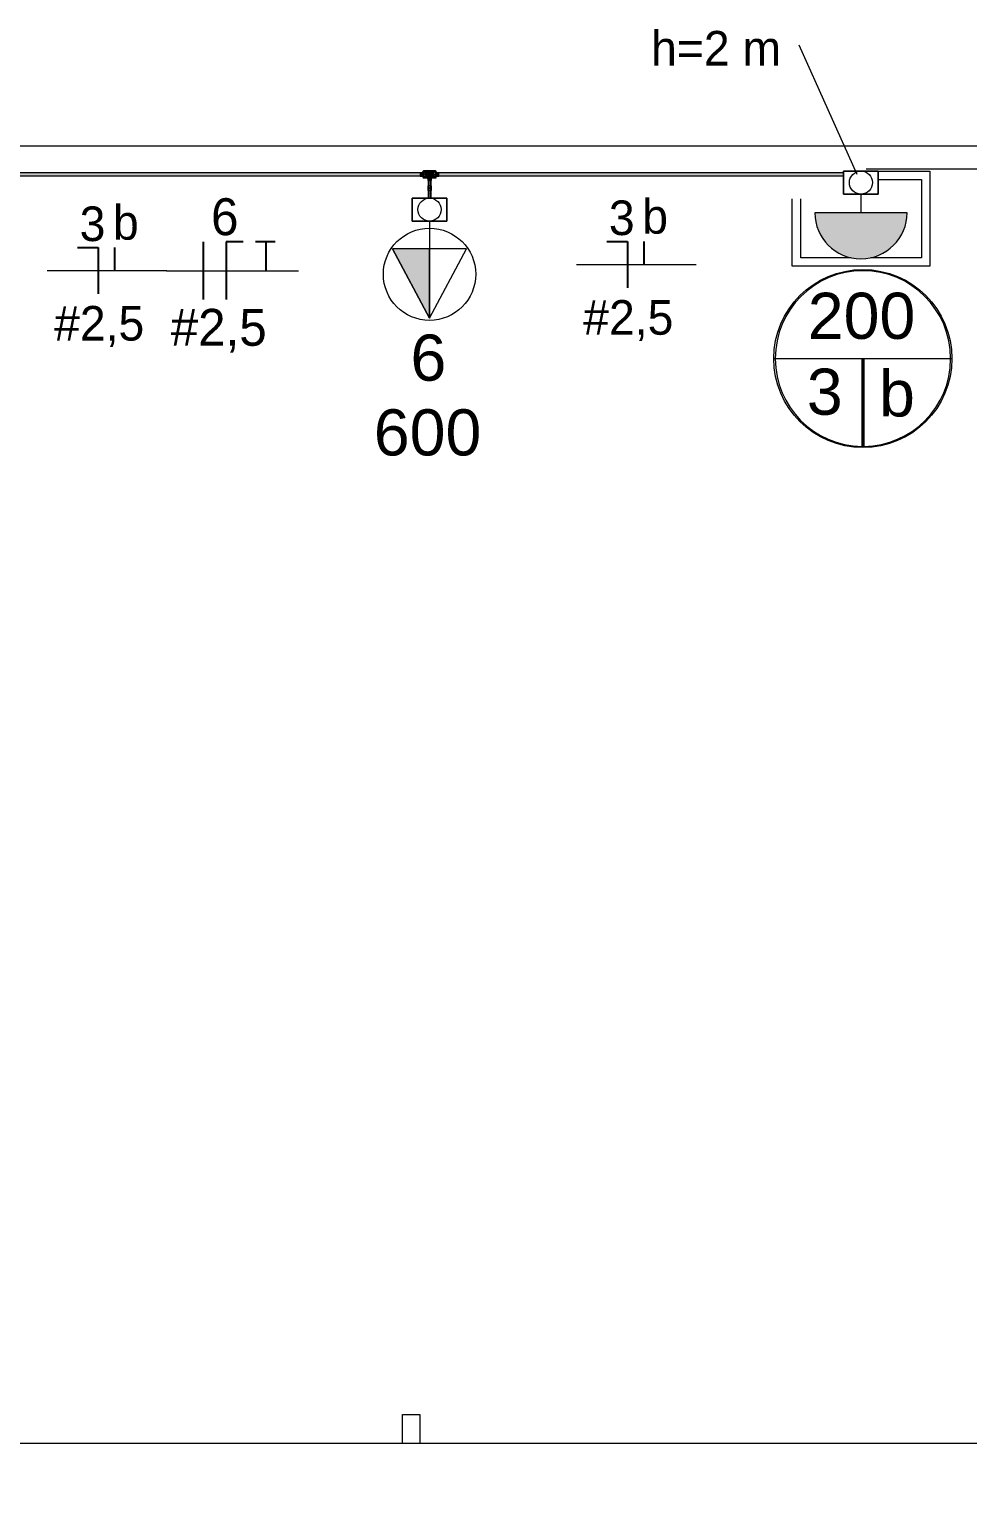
# Model space of a CAD drawing. Header units: metres. Extents: x -12 to 158, y -16 to 62.
# Drawn here: x 63.92 to 72.05, y 49.53 to 62.17 of the extents above; entities that cross this region are included whole.
import ezdxf

# ---------------------------------------------------------------- set-up
doc = ezdxf.new("R2010")
doc.units = ezdxf.units.M
doc.linetypes.add('Hidden 1_5', pattern=[0.0022, 0.0015, -0.0007])
doc.linetypes.add('IMPORT-DASHED2 _4_', pattern=[0.375, 0.25, -0.125])
for name, color, linetype, lineweight in [('A-ANNO-NOTE', 7, 'Continuous', 9), ('A-DETL', 7, 'Continuous', 9), ('ARQ-PAR', 7, 'Continuous', 9), ('ARQ-PROJ', 7, 'IMPORT-DASHED2 _4_', 9), ('E-LITE-EQPM-IDEN', 7, 'Continuous', 9), ('E-POWR-CNDT', 7, 'Continuous', 18), ('Identificadores de dispositivos elétricos', 7, 'Continuous', 9), ('LD_Luminárias', 7, 'Continuous', 9)]:
    doc.layers.add(name, color=color, linetype=linetype, lineweight=lineweight)
for name, color, linetype, lineweight, true_color in [('BASE ELETRICO__dwg', 7, 'Continuous', 9, 0x767676), ('Fase', 1, 'Continuous', 25, 0xff0000), ('Neutro', 5, 'Continuous', 25, 0x0000ff), ('Terra', 3, 'Continuous', 25, 0x00ff00)]:
    doc.layers.add(name, color=color, linetype=linetype, lineweight=lineweight, true_color=true_color)
doc.styles.add('Arial_3', font='arial.ttf', dxfattribs={"height": 0.4})
doc.styles.add('Century Gothic_1', font='GOTHIC.TTF', dxfattribs={"height": 0.3})
doc.styles.add('Century Gothic_3', font='GOTHIC.TTF', dxfattribs={"height": 0.32})

# ---------------------------------------------------------------- blocks, each defined once
blk = doc.blocks.new('BASE ELETRICO__dwg-8227098-PLANTA BAIXA - PLANTA GERAL')
at = {"color": 252, "lineweight": 9, "true_color": 0x8e8e8e, "flags": 128}
for points in [[(70.01, 60.936), (70.456, 60.936), (70.456, 60.112), (69.264, 60.112), (69.264, 60.695)], [(93.131, 46.511), (90.618, 49.949), (86.529, 54.114), (76.801, 60.906), (76.801, 49.902), (76.465, 49.902), (56.278, 49.902)]]:
    blk.add_lwpolyline(points, dxfattribs=at)
at = {"layer": 'ARQ-PAR', "color": 252, "true_color": 0x8e8e8e, "flags": 128}
for points in [[(45.103, 0), (94.033, 0), (94.033, 45.615), (90.771, 50.079), (86.659, 54.267), (76.799, 61.152), (52.916, 61.152), (52.916, 59.372)], [(93.131, 46.511), (90.618, 49.949), (86.529, 54.114), (76.736, 60.952), (69.904, 60.952)]]:
    blk.add_lwpolyline(points, dxfattribs=at)
blk.add_lwpolyline([(65.885, 50.154), (66.035, 50.154), (66.035, 49.904), (65.885, 49.904)], close=True, dxfattribs=at)
at = {"layer": 'ARQ-PROJ', "color": 252, "true_color": 0x8e8e8e, "flags": 128}
blk.add_lwpolyline([(76.801, 60.906), (76.801, 49.902), (56.278, 49.902)], dxfattribs=at)
at = {"layer": 'LD_Luminárias', "color": 252, "true_color": 0x8e8e8e, "flags": 128}
for points in [[(70.01, 60.863), (70.383, 60.863), (70.383, 60.185), (69.944, 60.185)], [(69.774, 60.185), (69.337, 60.185), (69.337, 60.695)]]:
    blk.add_lwpolyline(points, dxfattribs=at)
blk = doc.blocks.new('Condulete Top_Adaptador para Condulete de PVC - Condulete Top_Adaptador para Condulete de PVC-V38-PLANTA BAIXA - PLANTA GERAL')
at = {"layer": 'E-POWR-CNDT', "linetype": 'Hidden 1_5', "lineweight": 9, "true_color": 0xc0c0c0}
blk.add_hatch(color=9, dxfattribs=at).paths.add_polyline_path([(66.131, 60.855), (66.134, 60.855), (66.133, 60.875), (66.104, 60.875), (66.106, 60.855), (66.131, 60.855)])
at = {"layer": 'E-POWR-CNDT', "lineweight": 9}
for p, q in [((66.104, 60.875), (66.104, 60.855)), ((66.104, 60.875), (66.104, 60.875)), ((66.135, 60.875), (66.104, 60.875)), ((66.104, 60.855), (66.135, 60.855)), ((66.104, 60.855), (66.104, 60.855)), ((66.135, 60.875), (66.134, 60.875)), ((66.134, 60.855), (66.135, 60.855)), ((66.135, 60.855), (66.135, 60.875))]:
    blk.add_line(p, q, dxfattribs=at)
blk = doc.blocks.new('Condulete Top_Adaptador para Condulete de PVC - Condulete Top_Adaptador para Condulete de PVC-V39-PLANTA BAIXA - PLANTA GERAL')
at = {"layer": 'E-POWR-CNDT', "linetype": 'Hidden 1_5', "lineweight": 9, "true_color": 0xc0c0c0}
blk.add_hatch(color=9, dxfattribs=at).paths.add_polyline_path([(66.18, 60.893), (66.2, 60.895), (66.2, 60.923), (66.18, 60.921), (66.18, 60.894)])
at = {"layer": 'E-POWR-CNDT', "lineweight": 9}
for p, q in [((66.2, 60.923), (66.18, 60.923)), ((66.18, 60.923), (66.18, 60.923)), ((66.18, 60.923), (66.18, 60.892)), ((66.18, 60.893), (66.18, 60.892)), ((66.18, 60.892), (66.2, 60.892)), ((66.2, 60.892), (66.2, 60.923)), ((66.2, 60.923), (66.2, 60.923)), ((66.2, 60.892), (66.2, 60.893))]:
    blk.add_line(p, q, dxfattribs=at)
blk = doc.blocks.new('Condulete Top_Adaptador para Condulete de PVC - Condulete Top_Adaptador para Condulete de PVC-V40-PLANTA BAIXA - PLANTA GERAL')
at = {"layer": 'E-POWR-CNDT', "linetype": 'Hidden 1_5', "lineweight": 9, "true_color": 0xc0c0c0}
blk.add_hatch(color=9, dxfattribs=at).paths.add_polyline_path([(66.039, 60.893), (66.059, 60.895), (66.059, 60.923), (66.039, 60.921), (66.039, 60.894)])
at = {"layer": 'E-POWR-CNDT', "lineweight": 9}
for p, q in [((66.059, 60.923), (66.039, 60.923)), ((66.039, 60.923), (66.039, 60.923)), ((66.039, 60.923), (66.039, 60.892)), ((66.039, 60.893), (66.039, 60.892)), ((66.039, 60.892), (66.059, 60.892)), ((66.059, 60.892), (66.059, 60.923)), ((66.059, 60.923), (66.059, 60.923)), ((66.059, 60.892), (66.059, 60.893))]:
    blk.add_line(p, q, dxfattribs=at)
blk = doc.blocks.new('BEE - PVC Roscavel_Luva Para Conexão - BEE - PVC Roscavel_Luva Para Conexão-V42-PLANTA BAIXA - PLANTA GERAL')
at = {"layer": 'E-POWR-CNDT', "linetype": 'Hidden 1_5', "lineweight": 9, "true_color": 0x2c2c2c}
for points in [[(66.108, 60.769), (66.119, 60.769), (66.117, 60.809), (66.103, 60.809), (66.104, 60.769), (66.108, 60.769)], [(66.136, 60.769), (66.134, 60.809), (66.119, 60.809), (66.119, 60.769), (66.134, 60.769)]]:
    blk.add_hatch(color=250, dxfattribs=at).paths.add_polyline_path(points)
at = {"layer": 'E-POWR-CNDT', "lineweight": 9}
for p, q in [((66.103, 60.809), (66.103, 60.769)), ((66.119, 60.809), (66.103, 60.809)), ((66.136, 60.809), (66.119, 60.809)), ((66.136, 60.769), (66.136, 60.809)), ((66.103, 60.769), (66.119, 60.769)), ((66.119, 60.769), (66.136, 60.769))]:
    blk.add_line(p, q, dxfattribs=at)
blk = doc.blocks.new('Condulete Top_Condulete de PVC 5 entradas 1pol - Condulete Top_Condulete de PVC 5 entradas 1pol-V36-PLANTA BAIXA - PLANTA GERAL')
at = {"layer": 'E-POWR-CNDT', "linetype": 'Hidden 1_5', "lineweight": 9, "true_color": 0xc0c0c0}
h = blk.add_hatch(color=9, dxfattribs=at)
h.paths.add_polyline_path([(0.051, -0.025), (0.046, -0.011), (0.041, 0), (0.042, 0.006), (0.04, -0.004), (0.049, -0.023)])
h.paths.add_polyline_path([(-0.05, -0.025), (-0.038, 0.001), (-0.045, 0.009), (-0.041, 0), (-0.042, -0.006), (-0.049, -0.023)])
blk.add_hatch(color=9, dxfattribs=at).paths.add_polyline_path([(-0.058, -0.023), (-0.058, -0.023), (-0.058, -0.017)])
at = {"layer": 'A-DETL', "linetype": 'Hidden 1_5'}
for centre, start, end in [((-0.05, 0.022), 120, 150), ((-0.05, 0.022), 120, 150), ((0.051, 0.022), 30, 60), ((0.051, 0.022), 30, 60), ((-0.05, -0.023), 210, 240), ((-0.05, -0.023), 210, 240), ((0.051, -0.023), 300, 330), ((0.051, -0.023), 300, 330)]:
    blk.add_arc(centre, 0.008, start, end, dxfattribs=at)
at = {"layer": 'E-POWR-CNDT', "lineweight": 9}
for p, q in [((-0.058, 0.021), (-0.06, 0.021)), ((-0.06, 0.021), (-0.06, 0.015)), ((-0.06, 0.021), (-0.06, -0.021)), ((-0.058, 0.022), (-0.058, -0.023)), ((0.051, 0.03), (-0.05, 0.03)), ((-0.021, 0.032), (-0.021, 0.03)), ((0.021, 0.032), (-0.021, 0.032)), ((0.021, 0.032), (-0.021, 0.032)), ((0.021, 0.03), (0.021, 0.032)), ((0.059, -0.023), (0.059, 0.022)), ((0.061, 0.021), (0.059, 0.021)), ((0.061, -0.021), (0.061, 0.021)), ((0.061, 0.015), (0.061, 0.021)), ((-0.06, -0.015), (-0.06, -0.021)), ((-0.06, -0.021), (-0.058, -0.021)), ((-0.05, -0.031), (0.051, -0.031)), ((-0.021, -0.031), (-0.021, -0.033)), ((-0.021, -0.033), (0.021, -0.033)), ((-0.021, -0.033), (-0.015, -0.033)), ((0.015, -0.033), (0.021, -0.033)), ((0.021, -0.033), (0.021, -0.031)), ((0.059, -0.021), (0.061, -0.021)), ((0.061, -0.021), (0.061, -0.015))]:
    blk.add_line(p, q, dxfattribs=at)
for centre, start, end in [((-0.05, 0.022), 150, 180), ((-0.05, 0.022), 150, 180), ((-0.05, 0.022), 90, 120), ((-0.05, 0.022), 90, 120), ((0.051, 0.022), 60, 90), ((0.051, 0.022), 60, 90), ((0.051, 0.022), 360, 30), ((0.051, 0.022), 0, 30), ((-0.05, -0.023), 180, 210), ((-0.05, -0.023), 180, 210), ((-0.05, -0.023), 240, 270), ((-0.05, -0.023), 240, 270), ((0.051, -0.023), 270, 300), ((0.051, -0.023), 270, 300), ((0.051, -0.023), 330, 0), ((0.051, -0.023), 330, 0)]:
    blk.add_arc(centre, 0.008, start, end, dxfattribs=at)
blk = doc.blocks.new('Condulete Top_Tampas Condulete de PVC - 1_f Tampa cega-V37-PLANTA BAIXA - PLANTA GERAL')
at = {"layer": 'E-POWR-CNDT', "linetype": 'Hidden 1_5', "lineweight": 9, "true_color": 0xc0c0c0}
for points in [[(-0.058, 0.022), (-0.057, -0.023), (-0.054, -0.023), (-0.056, 0.022), (-0.058, 0.022)], [(-0.051, 0.03), (-0.056, 0.027), (-0.055, 0.025), (-0.051, 0.029)], [(-0.051, 0.03), (-0.051, 0.025), (0.05, 0.028), (0.05, 0.03), (-0.04, 0.03)], [(0.05, 0.03), (0.057, 0.025), (0.054, 0.029), (0.052, 0.029)], [(0.058, 0.022), (0.053, 0.022), (0.056, -0.023), (0.058, -0.023), (0.058, 0.018)], [(-0.058, -0.023), (-0.056, -0.028), (-0.054, -0.026), (-0.057, -0.023)], [(-0.051, -0.026), (-0.051, -0.031), (0.05, -0.029), (0.05, -0.026), (-0.04, -0.026)], [(0.058, -0.023), (0.053, -0.029), (0.056, -0.028), (0.057, -0.026)]]:
    blk.add_hatch(color=9, dxfattribs=at).paths.add_polyline_path(points)
h = blk.add_hatch(color=9, dxfattribs=at)
h.paths.add_polyline_path([(-0.054, -0.023), (-0.041, 0.001), (-0.054, 0.022), (-0.054, -0.013)])
h.paths.add_polyline_path([(-0.051, -0.026), (-0.046, -0.011), (-0.054, -0.023)])
h.paths.add_polyline_path([(0.053, 0.022), (0.041, -0.001), (0.053, -0.023), (0.053, 0.013)])
h.paths.add_polyline_path([(0.05, 0.025), (0.047, 0.013), (0.053, 0.022)])
h.paths.add_polyline_path([(0.008, 0.025), (-0.051, 0.025), (-0.038, -0.001), (-0.051, -0.026), (0.05, -0.026), (0.038, 0.001), (0.05, 0.025)])
h.paths.add_polyline_path([(-0.051, 0.025), (-0.054, 0.022), (-0.044, 0.011), (-0.049, 0.022)])
h.paths.add_polyline_path([(0.04, -0.001), (0.05, -0.026), (0.053, -0.023), (0.041, -0.003)])
at = {"layer": 'A-DETL', "linetype": 'Hidden 1_5'}
for centre, start, end in [((-0.039, 0), 105, 165), ((-0.039, 0), 105, 165), ((-0.039, 0), 15, 75), ((-0.039, 0), 60, 75), ((0.039, 0), 105, 165), ((0.039, 0), 105, 120), ((0.039, 0), 15, 75), ((0.039, 0), 15, 75), ((-0.039, 0), 195, 255), ((-0.039, 0), 195, 255), ((-0.039, 0), 285, 345), ((-0.039, 0), 285, 300), ((0.039, 0), 195, 255), ((0.039, 0), 240, 255), ((0.039, 0), 285, 345), ((0.039, 0), 285, 345)]:
    blk.add_arc(centre, 0.0015, start, end, dxfattribs=at)
at = {"layer": 'E-POWR-CNDT', "lineweight": 9}
for p, q in [((-0.058, 0.022), (-0.058, -0.023)), ((-0.054, 0.022), (-0.054, -0.023)), ((-0.054, 0.022), (-0.054, -0.023)), ((-0.051, 0.03), (0.05, 0.03)), ((0.05, 0.025), (-0.051, 0.025)), ((0.05, 0.025), (-0.051, 0.025)), ((0.053, -0.023), (0.053, 0.022)), ((0.053, -0.023), (0.053, 0.022)), ((0.059, -0.023), (0.059, 0.022)), ((-0.051, -0.026), (0.05, -0.026)), ((-0.051, -0.026), (0.05, -0.026)), ((-0.051, -0.031), (0.05, -0.031))]:
    blk.add_line(p, q, dxfattribs=at)
for centre, radius, start, end in [((-0.051, 0.022), 0.008, 90, 180), ((-0.051, 0.022), 0.003, 90, 180), ((-0.051, 0.022), 0.003, 90, 180), ((-0.039, 0), 0.0015, 0, 180), ((-0.039, 0), 0.0015, 60, 165), ((0.039, 0), 0.0015, 0, 180), ((0.039, 0), 0.0015, 15, 120), ((0.05, 0.022), 0.008, 360, 90), ((0.05, 0.022), 0.003, 360, 90), ((0.05, 0.022), 0.003, 360, 90), ((-0.051, -0.023), 0.008, 180, 270), ((-0.051, -0.023), 0.003, 180, 270), ((-0.051, -0.023), 0.003, 180, 270), ((-0.039, 0), 0.0015, 180, 0), ((-0.039, 0), 0.0015, 195, 300), ((0.039, 0), 0.0015, 180, 0), ((0.039, 0), 0.0015, 240, 345), ((0.05, -0.023), 0.003, 270, 360), ((0.05, -0.023), 0.003, 270, 360), ((0.05, -0.023), 0.008, 270, 360)]:
    blk.add_arc(centre, radius, start, end, dxfattribs=at)
blk = doc.blocks.new('BEE - PVC Roscavel_Curvas - BEE - PVC Roscavel_Curvas-V41-PLANTA BAIXA - PLANTA GERAL')
at = {"layer": 'E-POWR-CNDT', "linetype": 'Hidden 1_5', "lineweight": 9, "true_color": 0x2c2c2c}
for points in [[(66.108, 60.741), (66.119, 60.741), (66.117, 60.769), (66.107, 60.769), (66.107, 60.741)], [(66.108, 60.702), (66.119, 60.702), (66.117, 60.741), (66.108, 60.741), (66.108, 60.702)], [(66.122, 60.741), (66.132, 60.741), (66.13, 60.769), (66.119, 60.769), (66.121, 60.741)]]:
    blk.add_hatch(color=250, dxfattribs=at).paths.add_polyline_path(points)
h = blk.add_hatch(color=250, dxfattribs=at)
h.paths.add_polyline_path([(66.126, 60.702), (66.129, 60.703), (66.131, 60.707), (66.132, 60.715), (66.129, 60.741), (66.119, 60.741), (66.121, 60.702), (66.126, 60.702)])
h.paths.add_polyline_path([(66.131, 60.702), (66.131, 60.702), (66.13, 60.702)])
at = {"layer": 'A-DETL', "linetype": 'Hidden 1_5'}
for p, q in [((66.119, 60.789), (66.106, 60.789)), ((66.132, 60.789), (66.119, 60.789))]:
    blk.add_line(p, q, dxfattribs=at)
at = {"layer": 'E-POWR-CNDT', "lineweight": 9}
for p, q in [((66.106, 60.789), (66.106, 60.741)), ((66.132, 60.741), (66.132, 60.789))]:
    blk.add_line(p, q, dxfattribs=at)
at = {"layer": 'E-POWR-CNDT', "lineweight": 9, "flags": 128}
for points in [[(66.106, 60.741), (66.106, 60.738), (66.106, 60.735), (66.106, 60.733), (66.106, 60.73), (66.106, 60.727), (66.106, 60.725), (66.106, 60.722), (66.106, 60.72), (66.106, 60.717), (66.106, 60.715), (66.106, 60.712), (66.106, 60.71), (66.106, 60.707), (66.106, 60.705), (66.106, 60.703)], [(66.132, 60.702), (66.132, 60.705), (66.132, 60.707), (66.132, 60.709), (66.132, 60.712), (66.132, 60.714), (66.132, 60.716), (66.132, 60.719), (66.132, 60.721), (66.132, 60.724), (66.132, 60.727), (66.132, 60.729), (66.132, 60.732), (66.132, 60.735), (66.132, 60.737), (66.132, 60.74), (66.132, 60.741)]]:
    blk.add_lwpolyline(points, dxfattribs=at)
blk = doc.blocks.new('Tag de Luminárias de Teto 2 - Tag de Luminárias de Teto 2-3493498-PLANTA BAIXA - PLANTA GERAL')
at = {"layer": 'E-LITE-EQPM-IDEN'}
for p, q in [((-0.003861, 0), (0.003861, 0)), ((-0.0038, 0.00001), (0.0038, 0.00001)), ((0, 0), (0, -0.003861)), ((-0.000039, -0.00001), (-0.0038, -0.00001)), ((-0.000039, -0.00381), (-0.000039, -0.00001)), ((0.000039, -0.00001), (0.000039, -0.00381)), ((0.0038, -0.00001), (0.000039, -0.00001))]:
    blk.add_line(p, q, dxfattribs=at)
blk.add_circle((0, 0), 0.003861, dxfattribs=at)
for centre, start, end in [((0, 0.00001), 360, 180), ((0, -0.00001), 180, 269.41101), ((0, -0.00001), 270.58899, 360)]:
    blk.add_arc(centre, 0.0038, start, end, dxfattribs=at)
blk = doc.blocks.new('Fiação_Tags Lighting Fixture - 5_ NR-3746632-PLANTA BAIXA - PLANTA GERAL')
at = {"layer": 'E-LITE-EQPM-IDEN', "color": 5, "lineweight": 25, "true_color": 0x0000ff}
for p, q in [((-0.001283, -0.001642), (-0.000384, -0.001642)), ((-0.000384, -0.001642), (-0.000384, -0.003664))]:
    blk.add_line(p, q, dxfattribs=at)
at = {"layer": 'E-LITE-EQPM-IDEN', "lineweight": 25}
blk.add_line((0.000325, -0.001642), (0.000325, -0.002653), dxfattribs=at)
at = {"layer": 'E-LITE-EQPM-IDEN'}
blk.add_line((-0.002595, -0.002653), (0.002595, -0.002653), dxfattribs=at)
blk = doc.blocks.new('Fiação_PEX_Tags Eletrical Fixtures - 2_ FNT-4480792-PLANTA BAIXA - PLANTA GERAL')
at = {"layer": 'Fase'}
blk.add_line((-0.000983, 0.00125), (-0.000983, -0.00125), dxfattribs=at)
at = {"layer": 'Identificadores de dispositivos elétricos'}
blk.add_line((-0.002569, 0), (0.003149, 0), dxfattribs=at)
at = {"layer": 'Neutro'}
for p, q in [((0.000017, 0.00125), (0.000017, -0.00125)), ((0.000017, 0.00125), (0.000017, -0.000772)), ((0.000759, 0.00125), (0.000017, 0.00125))]:
    blk.add_line(p, q, dxfattribs=at)
at = {"layer": 'Terra'}
for p, q in [((0.002149, 0.00125), (0.00129, 0.00125)), ((0.001746, 0.00125), (0.001746, 0))]:
    blk.add_line(p, q, dxfattribs=at)

msp = doc.modelspace()

# ---------------------------------------------------------------- hatches: boundary and pattern name
at = {"layer": 'A-ANNO-NOTE'}
for points in [[(71.126, 60.176), (71.178, 60.179), (71.193, 60.181), (71.243, 60.193), (71.285, 60.208), (71.318, 60.225), (71.349, 60.244), (71.379, 60.266), (71.417, 60.301), (71.454, 60.347), (71.478, 60.384), (71.502, 60.438), (71.511, 60.466), (71.523, 60.524), (71.526, 60.576), (70.726, 60.576), (70.73, 60.524), (70.735, 60.495), (70.751, 60.438), (70.759, 60.418), (70.786, 60.365), (70.816, 60.323), (70.851, 60.285), (70.897, 60.248), (70.935, 60.225), (70.989, 60.2), (71.046, 60.184), (71.075, 60.179), (71.104, 60.176)], [(67.386, 59.662), (67.386, 60.262), (67.066, 60.262), (67.378, 59.677)]]:
    msp.add_hatch(color=256, dxfattribs=at).paths.add_polyline_path(points)
at = {"layer": 'E-POWR-CNDT', "true_color": 0x353535}
for points in [[(62.959, 60.908), (67.305, 60.908), (67.305, 60.921), (61.276, 60.919), (61.276, 60.908), (61.854, 60.908)], [(61.276, 60.895), (67.305, 60.897), (67.305, 60.908), (61.276, 60.908), (61.276, 60.895)], [(67.383, 60.809), (67.386, 60.809), (67.384, 60.855), (67.373, 60.855), (67.375, 60.809), (67.383, 60.809)], [(67.399, 60.809), (67.397, 60.855), (67.386, 60.855), (67.387, 60.809), (67.399, 60.809)], [(70.969, 60.908), (70.976, 60.908), (70.976, 60.921), (67.466, 60.919), (67.466, 60.908), (70.692, 60.908)], [(67.654, 60.895), (70.976, 60.897), (70.976, 60.908), (67.466, 60.908), (67.466, 60.895)]]:
    msp.add_hatch(color=250, dxfattribs=at).paths.add_polyline_path(points)

# ---------------------------------------------------------------- linework, layer by layer
at = {"layer": 'A-ANNO-NOTE'}
for p, q in [((71.276, 60.936), (70.976, 60.936)), ((70.976, 60.936), (70.976, 60.736)), ((70.976, 60.936), (71.276, 60.936)), ((70.976, 60.736), (70.976, 60.936)), ((70.976, 60.936), (71.276, 60.936)), ((70.976, 60.736), (70.976, 60.936)), ((71.276, 60.736), (71.276, 60.936)), ((71.276, 60.936), (71.276, 60.736)), ((71.276, 60.936), (71.276, 60.736)), ((67.536, 60.702), (67.236, 60.702)), ((67.236, 60.702), (67.236, 60.502)), ((67.236, 60.702), (67.536, 60.702)), ((67.236, 60.502), (67.236, 60.702)), ((67.536, 60.502), (67.536, 60.702)), ((67.536, 60.702), (67.536, 60.502)), ((70.976, 60.736), (71.276, 60.736)), ((71.276, 60.736), (70.976, 60.736)), ((71.276, 60.736), (70.976, 60.736)), ((71.126, 60.736), (71.126, 60.576)), ((71.526, 60.576), (70.726, 60.576)), ((67.236, 60.502), (67.536, 60.502)), ((67.536, 60.502), (67.236, 60.502)), ((67.386, 60.502), (67.386, 60.262)), ((67.066, 60.262), (67.386, 59.662)), ((67.386, 60.262), (67.066, 60.262)), ((67.706, 60.262), (67.066, 60.262)), ((67.386, 59.662), (67.066, 60.262)), ((67.386, 59.662), (67.386, 60.262)), ((67.386, 59.662), (67.706, 60.262)), ((67.706, 60.262), (67.386, 60.262)), ((67.386, 60.262), (67.386, 59.662)), ((67.386, 59.662), (67.706, 60.262))]:
    msp.add_line(p, q, dxfattribs=at)
for centre, radius in [((71.126, 60.837), 0.1), ((67.386, 60.603), 0.1), ((67.386, 60.042), 0.4)]:
    msp.add_circle(centre, radius, dxfattribs=at)
msp.add_arc((71.126, 60.576), 0.4, 180, 0, dxfattribs=at)
at = {"layer": 'A-DETL', "linetype": 'Hidden 1_5'}
msp.add_line((67.373, 60.789), (67.399, 60.789), dxfattribs=at)
at = {"layer": 'E-LITE-EQPM-IDEN'}
msp.add_line((71.094, 60.907), (70.591, 62.03), dxfattribs=at)
at = {"layer": 'E-POWR-CNDT', "lineweight": 9}
for p, q in [((67.325, 60.921), (61.276, 60.921)), ((61.276, 60.895), (67.325, 60.895)), ((67.373, 60.875), (67.373, 60.789)), ((67.399, 60.789), (67.399, 60.875)), ((70.976, 60.921), (67.446, 60.921)), ((67.446, 60.895), (70.976, 60.895))]:
    msp.add_line(p, q, dxfattribs=at)

# ---------------------------------------------------------------- block references
at = {"layer": 'A-DETL', "linetype": 'Hidden 1_5'}
for name, p in [('Condulete Top_Condulete de PVC 5 entradas 1pol - Condulete Top_Condulete de PVC 5 entradas 1pol-V36-PLANTA BAIXA - PLANTA GERAL', (67.386, 60.908)), ('BEE - PVC Roscavel_Curvas - BEE - PVC Roscavel_Curvas-V41-PLANTA BAIXA - PLANTA GERAL', (1.267, 0))]:
    msp.add_blockref(name, p, dxfattribs=at)
at = {"layer": 'A-DETL', "linetype": 'Hidden 1_5', "rotation": 180}
msp.add_blockref('Condulete Top_Tampas Condulete de PVC - 1_f Tampa cega-V37-PLANTA BAIXA - PLANTA GERAL', (67.386, 60.908), dxfattribs=at)
at = {"layer": 'BASE ELETRICO__dwg', "color": 252, "true_color": 0x8e8e8e}
msp.add_blockref('BASE ELETRICO__dwg-8227098-PLANTA BAIXA - PLANTA GERAL', (1.267, 0), dxfattribs=at)
at = {"layer": 'E-LITE-EQPM-IDEN', "xscale": 199.9999999999999, "yscale": 199.9999999999999, "zscale": 199.9999999999999}
for name, p in [('Fiação_Tags Lighting Fixture - 5_ NR-3746632-PLANTA BAIXA - PLANTA GERAL', (69.179, 60.656)), ('Fiação_Tags Lighting Fixture - 5_ NR-3746632-PLANTA BAIXA - PLANTA GERAL', (64.591, 60.604)), ('Tag de Luminárias de Teto 2 - Tag de Luminárias de Teto 2-3493498-PLANTA BAIXA - PLANTA GERAL', (71.143, 59.311))]:
    msp.add_blockref(name, p, dxfattribs=at)
at = {"layer": 'E-POWR-CNDT'}
for name in ['Condulete Top_Adaptador para Condulete de PVC - Condulete Top_Adaptador para Condulete de PVC-V40-PLANTA BAIXA - PLANTA GERAL', 'Condulete Top_Adaptador para Condulete de PVC - Condulete Top_Adaptador para Condulete de PVC-V38-PLANTA BAIXA - PLANTA GERAL', 'BEE - PVC Roscavel_Luva Para Conexão - BEE - PVC Roscavel_Luva Para Conexão-V42-PLANTA BAIXA - PLANTA GERAL', 'Condulete Top_Adaptador para Condulete de PVC - Condulete Top_Adaptador para Condulete de PVC-V39-PLANTA BAIXA - PLANTA GERAL']:
    msp.add_blockref(name, (1.267, 0), dxfattribs=at)
at = {"layer": 'Identificadores de dispositivos elétricos', "color": 1, "true_color": 0xff0000, "xscale": 199.9999999999999, "yscale": 199.9999999999999, "zscale": 199.9999999999999}
msp.add_blockref('Fiação_PEX_Tags Eletrical Fixtures - 2_ FNT-4480792-PLANTA BAIXA - PLANTA GERAL', (65.619, 60.073), dxfattribs=at)

# ---------------------------------------------------------------- texts
at = {"layer": 'E-LITE-EQPM-IDEN', "attachment_point": 1}
for s, insert, char_height, width, style in [('h=2 m', (69.307, 62.152), 0.3, 1.53924, 'Century Gothic_1'), ('3', (68.941, 60.682), 0.3, 0.28861, 'Century Gothic_1'), ('b', (69.23, 60.694), 0.3, 0.35274, 'Century Gothic_1'), ('3', (64.353, 60.63), 0.3, 0.28861, 'Century Gothic_1'), ('b', (64.642, 60.642), 0.3, 0.35274, 'Century Gothic_1'), ('#2,5', (68.719, 59.818), 0.3, 1.09029, 'Century Gothic_1'), ('200', (70.665, 59.882), 0.4, 1.15443, 'Arial_3'), ('#2,5', (64.132, 59.767), 0.3, 1.09029, 'Century Gothic_1'), ('3', (70.657, 59.224), 0.4, 0.38481, 'Arial_3'), ('b', (71.283, 59.209), 0.4, 0.38481, 'Arial_3')]:
    msp.add_mtext(s, dxfattribs=dict(at, insert=insert, char_height=char_height, width=width, style=style))
at = {"layer": 'Identificadores de dispositivos elétricos', "attachment_point": 1}
for s, insert, char_height, width, style in [('6', (65.492, 60.701), 0.32, 0.30464, 'Century Gothic_3'), ('#2,5', (65.142, 59.742), 0.32, 1.15443, 'Century Gothic_3'), ('6', (67.221, 59.519), 0.4, 0.38481, 'Arial_3'), ('600', (66.903, 58.871), 0.4, 1.15443, 'Arial_3')]:
    msp.add_mtext(s, dxfattribs=dict(at, insert=insert, char_height=char_height, width=width, style=style))

doc.saveas('drawing.dxf')
